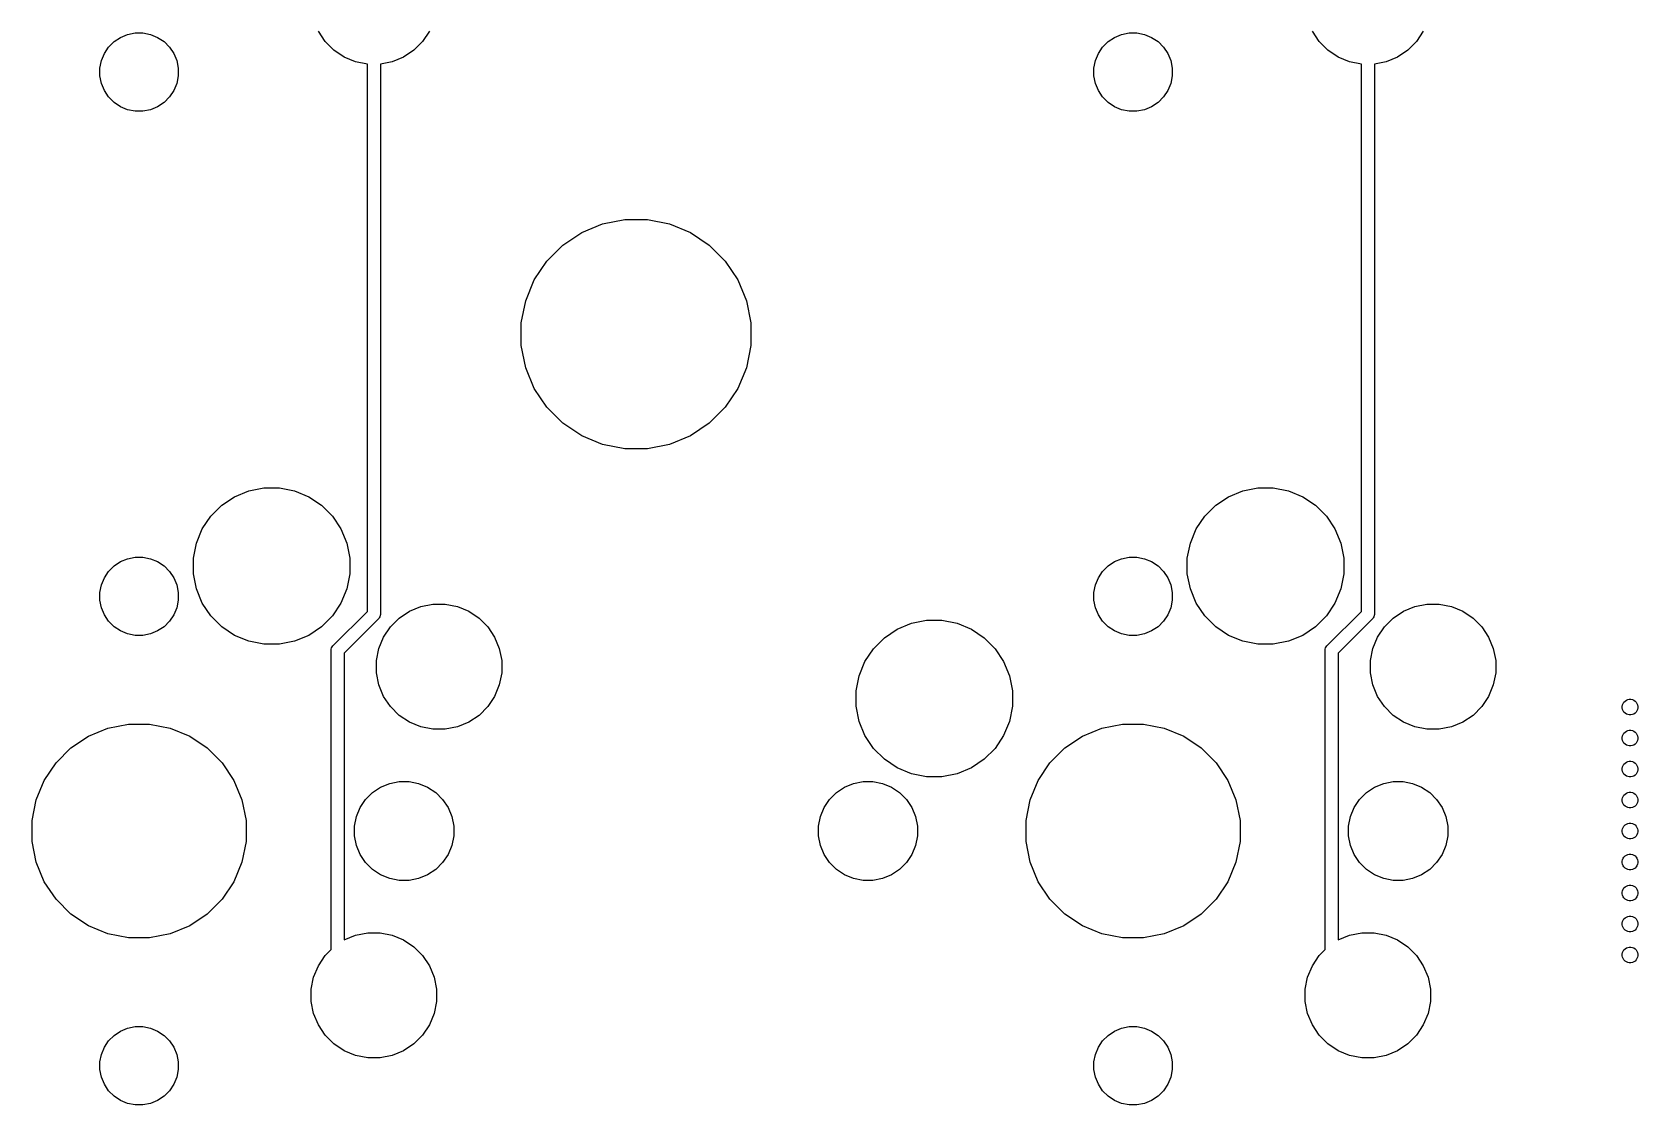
# Model space of a CAD drawing. Extents: x 52 to 337, y -159 to -34.
# Drawn here: x 163.05 to 193.82, y -132.25 to -111.68 of the extents above; entities that cross this region are included whole.
import ezdxf

# ---------------------------------------------------------------- set-up
doc = ezdxf.new("R2010")
doc.units = 0
doc.layers.add('BLACK', color=7, linetype='CONTINUOUS')

msp = doc.modelspace()

# ---------------------------------------------------------------- linework, layer by layer
at = {"layer": 'BLACK', "linetype": 'CONTINUOUS'}
for p, q in [((164.881, -111.729), (165.026, -111.7)), ((165.026, -111.7), (165.174, -111.7)), ((165.174, -111.7), (165.319, -111.729)), ((168.668, -111.865), (168.537, -111.668)), ((170.663, -111.668), (170.532, -111.865)), ((183.931, -111.729), (184.076, -111.7)), ((184.076, -111.7), (184.224, -111.7)), ((184.224, -111.7), (184.369, -111.729)), ((187.718, -111.865), (187.587, -111.668)), ((189.713, -111.668), (189.582, -111.865)), ((164.435, -112.095), (164.517, -111.972)), ((164.517, -111.972), (164.622, -111.867)), ((164.622, -111.867), (164.745, -111.785)), ((164.745, -111.785), (164.881, -111.729)), ((165.319, -111.729), (165.455, -111.785)), ((165.455, -111.785), (165.578, -111.867)), ((165.578, -111.867), (165.683, -111.972)), ((165.683, -111.972), (165.765, -112.095)), ((168.835, -112.032), (168.668, -111.865)), ((170.532, -111.865), (170.365, -112.032)), ((183.485, -112.095), (183.567, -111.972)), ((183.567, -111.972), (183.672, -111.867)), ((183.672, -111.867), (183.795, -111.785)), ((183.795, -111.785), (183.931, -111.729)), ((184.369, -111.729), (184.505, -111.785)), ((184.505, -111.785), (184.628, -111.867)), ((184.628, -111.867), (184.733, -111.972)), ((184.733, -111.972), (184.815, -112.095)), ((187.885, -112.032), (187.718, -111.865)), ((189.582, -111.865), (189.415, -112.032)), ((164.35, -112.376), (164.379, -112.231)), ((164.379, -112.231), (164.435, -112.095)), ((165.765, -112.095), (165.821, -112.231)), ((165.821, -112.231), (165.85, -112.376)), ((169.032, -112.163), (168.835, -112.032)), ((169.25, -112.254), (169.032, -112.163)), ((169.475, -112.299), (169.25, -112.254)), ((169.475, -122.791), (169.475, -112.299)), ((169.95, -112.254), (169.725, -112.299)), ((169.725, -112.299), (169.725, -122.837)), ((170.168, -112.163), (169.95, -112.254)), ((170.365, -112.032), (170.168, -112.163)), ((183.4, -112.376), (183.429, -112.231)), ((183.429, -112.231), (183.485, -112.095)), ((184.815, -112.095), (184.871, -112.231)), ((184.871, -112.231), (184.9, -112.376)), ((188.082, -112.163), (187.885, -112.032)), ((188.3, -112.254), (188.082, -112.163)), ((188.525, -112.299), (188.3, -112.254)), ((188.525, -122.791), (188.525, -112.299)), ((189, -112.254), (188.775, -112.299)), ((188.775, -112.299), (188.775, -122.837)), ((189.218, -112.163), (189, -112.254)), ((189.415, -112.032), (189.218, -112.163)), ((164.35, -112.524), (164.35, -112.376)), ((164.379, -112.669), (164.35, -112.524)), ((165.85, -112.524), (165.821, -112.669)), ((165.85, -112.376), (165.85, -112.524)), ((183.4, -112.524), (183.4, -112.376)), ((183.429, -112.669), (183.4, -112.524)), ((184.9, -112.524), (184.871, -112.669)), ((184.9, -112.376), (184.9, -112.524)), ((164.435, -112.805), (164.379, -112.669)), ((164.517, -112.928), (164.435, -112.805)), ((164.622, -113.033), (164.517, -112.928)), ((165.683, -112.928), (165.578, -113.033)), ((165.765, -112.805), (165.683, -112.928)), ((165.821, -112.669), (165.765, -112.805)), ((183.485, -112.805), (183.429, -112.669)), ((183.567, -112.928), (183.485, -112.805)), ((183.672, -113.033), (183.567, -112.928)), ((184.733, -112.928), (184.628, -113.033)), ((184.815, -112.805), (184.733, -112.928)), ((184.871, -112.669), (184.815, -112.805)), ((164.745, -113.115), (164.622, -113.033)), ((164.881, -113.171), (164.745, -113.115)), ((165.026, -113.2), (164.881, -113.171)), ((165.174, -113.2), (165.026, -113.2)), ((165.319, -113.171), (165.174, -113.2)), ((165.455, -113.115), (165.319, -113.171)), ((165.578, -113.033), (165.455, -113.115)), ((183.795, -113.115), (183.672, -113.033)), ((183.931, -113.171), (183.795, -113.115)), ((184.076, -113.2), (183.931, -113.171)), ((184.224, -113.2), (184.076, -113.2)), ((184.369, -113.171), (184.224, -113.2)), ((184.505, -113.115), (184.369, -113.171)), ((184.628, -113.033), (184.505, -113.115)), ((173.583, -115.525), (173.983, -115.36)), ((173.983, -115.36), (174.408, -115.275)), ((174.408, -115.275), (174.842, -115.275)), ((174.842, -115.275), (175.267, -115.36)), ((175.267, -115.36), (175.667, -115.525)), ((173.223, -115.766), (173.583, -115.525)), ((175.667, -115.525), (176.027, -115.766)), ((172.916, -116.073), (173.223, -115.766)), ((176.027, -115.766), (176.334, -116.073)), ((172.675, -116.433), (172.916, -116.073)), ((176.334, -116.073), (176.575, -116.433)), ((172.51, -116.833), (172.675, -116.433)), ((176.575, -116.433), (176.74, -116.833)), ((172.425, -117.258), (172.51, -116.833)), ((176.74, -116.833), (176.825, -117.258)), ((172.425, -117.692), (172.425, -117.258)), ((176.825, -117.258), (176.825, -117.692)), ((172.51, -118.117), (172.425, -117.692)), ((176.825, -117.692), (176.74, -118.117)), ((172.675, -118.517), (172.51, -118.117)), ((176.74, -118.117), (176.575, -118.517)), ((172.916, -118.877), (172.675, -118.517)), ((176.575, -118.517), (176.334, -118.877)), ((173.223, -119.184), (172.916, -118.877)), ((176.334, -118.877), (176.027, -119.184)), ((173.583, -119.425), (173.223, -119.184)), ((176.027, -119.184), (175.667, -119.425)), ((173.983, -119.59), (173.583, -119.425)), ((174.408, -119.675), (173.983, -119.59)), ((174.842, -119.675), (174.408, -119.675)), ((175.267, -119.59), (174.842, -119.675)), ((175.667, -119.425), (175.267, -119.59)), ((166.684, -120.755), (166.929, -120.591)), ((166.929, -120.591), (167.202, -120.478)), ((167.202, -120.478), (167.492, -120.42)), ((167.492, -120.42), (167.788, -120.42)), ((167.788, -120.42), (168.078, -120.478)), ((168.078, -120.478), (168.351, -120.591)), ((168.351, -120.591), (168.596, -120.755)), ((185.734, -120.755), (185.979, -120.591)), ((185.979, -120.591), (186.252, -120.478)), ((186.252, -120.478), (186.542, -120.42)), ((186.542, -120.42), (186.838, -120.42)), ((186.838, -120.42), (187.128, -120.478)), ((187.128, -120.478), (187.401, -120.591)), ((187.401, -120.591), (187.646, -120.755)), ((166.475, -120.964), (166.684, -120.755)), ((168.596, -120.755), (168.805, -120.964)), ((185.525, -120.964), (185.734, -120.755)), ((187.646, -120.755), (187.855, -120.964)), ((166.198, -121.482), (166.311, -121.209)), ((166.311, -121.209), (166.475, -120.964)), ((168.805, -120.964), (168.969, -121.209)), ((168.969, -121.209), (169.082, -121.482)), ((185.248, -121.482), (185.361, -121.209)), ((185.361, -121.209), (185.525, -120.964)), ((187.855, -120.964), (188.019, -121.209)), ((188.019, -121.209), (188.132, -121.482)), ((166.14, -121.772), (166.198, -121.482)), ((169.082, -121.482), (169.14, -121.772)), ((185.19, -121.772), (185.248, -121.482)), ((188.132, -121.482), (188.19, -121.772)), ((164.622, -121.917), (164.745, -121.835)), ((164.745, -121.835), (164.881, -121.779)), ((164.881, -121.779), (165.026, -121.75)), ((165.026, -121.75), (165.174, -121.75)), ((165.174, -121.75), (165.319, -121.779)), ((165.319, -121.779), (165.455, -121.835)), ((165.455, -121.835), (165.578, -121.917)), ((166.14, -122.068), (166.14, -121.772)), ((169.14, -121.772), (169.14, -122.068)), ((183.672, -121.917), (183.795, -121.835)), ((183.795, -121.835), (183.931, -121.779)), ((183.931, -121.779), (184.076, -121.75)), ((184.076, -121.75), (184.224, -121.75)), ((184.224, -121.75), (184.369, -121.779)), ((184.369, -121.779), (184.505, -121.835)), ((184.505, -121.835), (184.628, -121.917)), ((185.19, -122.068), (185.19, -121.772)), ((188.19, -121.772), (188.19, -122.068)), ((164.379, -122.281), (164.435, -122.145)), ((164.435, -122.145), (164.517, -122.022)), ((164.517, -122.022), (164.622, -121.917)), ((165.578, -121.917), (165.683, -122.022)), ((165.683, -122.022), (165.765, -122.145)), ((165.765, -122.145), (165.821, -122.281)), ((166.198, -122.358), (166.14, -122.068)), ((169.14, -122.068), (169.082, -122.358)), ((183.429, -122.281), (183.485, -122.145)), ((183.485, -122.145), (183.567, -122.022)), ((183.567, -122.022), (183.672, -121.917)), ((184.628, -121.917), (184.733, -122.022)), ((184.733, -122.022), (184.815, -122.145)), ((184.815, -122.145), (184.871, -122.281)), ((185.248, -122.358), (185.19, -122.068)), ((188.19, -122.068), (188.132, -122.358)), ((164.35, -122.426), (164.379, -122.281)), ((164.35, -122.574), (164.35, -122.426)), ((165.821, -122.281), (165.85, -122.426)), ((165.85, -122.426), (165.85, -122.574)), ((166.311, -122.631), (166.198, -122.358)), ((169.082, -122.358), (168.969, -122.631)), ((183.4, -122.426), (183.429, -122.281)), ((183.4, -122.574), (183.4, -122.426)), ((184.871, -122.281), (184.9, -122.426)), ((184.9, -122.426), (184.9, -122.574)), ((185.361, -122.631), (185.248, -122.358)), ((188.132, -122.358), (188.019, -122.631)), ((164.379, -122.719), (164.35, -122.574)), ((164.435, -122.855), (164.379, -122.719)), ((165.821, -122.719), (165.765, -122.855)), ((165.85, -122.574), (165.821, -122.719)), ((166.475, -122.876), (166.311, -122.631)), ((168.969, -122.631), (168.805, -122.876)), ((168.821, -123.445), (169.475, -122.791)), ((170.085, -122.918), (170.282, -122.787)), ((170.282, -122.787), (170.5, -122.696)), ((170.5, -122.696), (170.732, -122.65)), ((170.732, -122.65), (170.968, -122.65)), ((170.968, -122.65), (171.2, -122.696)), ((171.2, -122.696), (171.418, -122.787)), ((171.418, -122.787), (171.615, -122.918)), ((183.429, -122.719), (183.4, -122.574)), ((183.485, -122.855), (183.429, -122.719)), ((184.871, -122.719), (184.815, -122.855)), ((184.9, -122.574), (184.871, -122.719)), ((185.525, -122.876), (185.361, -122.631)), ((188.019, -122.631), (187.855, -122.876)), ((187.871, -123.445), (188.525, -122.791)), ((189.135, -122.918), (189.332, -122.787)), ((189.332, -122.787), (189.55, -122.696)), ((189.55, -122.696), (189.782, -122.65)), ((189.782, -122.65), (190.018, -122.65)), ((190.018, -122.65), (190.25, -122.696)), ((190.25, -122.696), (190.468, -122.787)), ((190.468, -122.787), (190.665, -122.918)), ((164.517, -122.978), (164.435, -122.855)), ((164.622, -123.083), (164.517, -122.978)), ((164.745, -123.165), (164.622, -123.083)), ((165.578, -123.083), (165.455, -123.165)), ((165.683, -122.978), (165.578, -123.083)), ((165.765, -122.855), (165.683, -122.978)), ((166.684, -123.085), (166.475, -122.876)), ((166.929, -123.249), (166.684, -123.085)), ((168.596, -123.085), (168.351, -123.249)), ((168.805, -122.876), (168.596, -123.085)), ((169.684, -122.936), (169.03, -123.59)), ((169.689, -122.932), (169.684, -122.936)), ((169.693, -122.927), (169.689, -122.932)), ((169.704, -122.913), (169.693, -122.927)), ((169.716, -122.891), (169.704, -122.913)), ((169.721, -122.876), (169.716, -122.891)), ((169.723, -122.868), (169.721, -122.876)), ((169.725, -122.849), (169.723, -122.868)), ((169.725, -122.837), (169.726, -122.843)), ((169.726, -122.843), (169.725, -122.849)), ((169.725, -122.849), (169.725, -122.849)), ((169.787, -123.282), (169.918, -123.085)), ((169.918, -123.085), (170.085, -122.918)), ((171.615, -122.918), (171.782, -123.085)), ((171.782, -123.085), (171.913, -123.282)), ((179.629, -123.131), (179.902, -123.018)), ((179.902, -123.018), (180.192, -122.96)), ((180.192, -122.96), (180.488, -122.96)), ((180.488, -122.96), (180.778, -123.018)), ((180.778, -123.018), (181.051, -123.131)), ((183.567, -122.978), (183.485, -122.855)), ((183.672, -123.083), (183.567, -122.978)), ((183.795, -123.165), (183.672, -123.083)), ((184.628, -123.083), (184.505, -123.165)), ((184.733, -122.978), (184.628, -123.083)), ((184.815, -122.855), (184.733, -122.978)), ((185.734, -123.085), (185.525, -122.876)), ((185.979, -123.249), (185.734, -123.085)), ((187.646, -123.085), (187.401, -123.249)), ((187.855, -122.876), (187.646, -123.085)), ((188.734, -122.936), (188.08, -123.59)), ((188.739, -122.932), (188.734, -122.936)), ((188.743, -122.927), (188.739, -122.932)), ((188.754, -122.913), (188.743, -122.927)), ((188.766, -122.891), (188.754, -122.913)), ((188.771, -122.876), (188.766, -122.891)), ((188.773, -122.868), (188.771, -122.876)), ((188.775, -122.849), (188.773, -122.868)), ((188.775, -122.837), (188.776, -122.843)), ((188.776, -122.843), (188.775, -122.849)), ((188.775, -122.849), (188.775, -122.849)), ((188.837, -123.282), (188.968, -123.085)), ((188.968, -123.085), (189.135, -122.918)), ((190.665, -122.918), (190.832, -123.085)), ((190.832, -123.085), (190.963, -123.282)), ((164.881, -123.221), (164.745, -123.165)), ((165.026, -123.25), (164.881, -123.221)), ((165.174, -123.25), (165.026, -123.25)), ((165.319, -123.221), (165.174, -123.25)), ((165.455, -123.165), (165.319, -123.221)), ((167.202, -123.362), (166.929, -123.249)), ((167.492, -123.42), (167.202, -123.362)), ((168.078, -123.362), (167.788, -123.42)), ((168.351, -123.249), (168.078, -123.362)), ((169.696, -123.5), (169.787, -123.282)), ((171.913, -123.282), (172.004, -123.5)), ((179.175, -123.504), (179.384, -123.295)), ((179.384, -123.295), (179.629, -123.131)), ((181.051, -123.131), (181.296, -123.295)), ((181.296, -123.295), (181.505, -123.504)), ((183.931, -123.221), (183.795, -123.165)), ((184.076, -123.25), (183.931, -123.221)), ((184.224, -123.25), (184.076, -123.25)), ((184.369, -123.221), (184.224, -123.25)), ((184.505, -123.165), (184.369, -123.221)), ((186.252, -123.362), (185.979, -123.249)), ((186.542, -123.42), (186.252, -123.362)), ((187.128, -123.362), (186.838, -123.42)), ((187.401, -123.249), (187.128, -123.362)), ((188.746, -123.5), (188.837, -123.282)), ((190.963, -123.282), (191.054, -123.5)), ((167.788, -123.42), (167.492, -123.42)), ((168.779, -123.538), (168.78, -123.532)), ((168.78, -123.544), (168.779, -123.538)), ((168.78, -123.532), (168.782, -123.513)), ((168.78, -123.532), (168.78, -123.532)), ((168.78, -129.273), (168.78, -123.544)), ((168.782, -123.513), (168.789, -123.49)), ((168.789, -123.49), (168.801, -123.468)), ((168.801, -123.468), (168.816, -123.449)), ((168.816, -123.449), (168.821, -123.445)), ((169.03, -123.59), (169.03, -129.088)), ((169.65, -123.732), (169.696, -123.5)), ((172.004, -123.5), (172.05, -123.732)), ((179.011, -123.749), (179.175, -123.504)), ((181.505, -123.504), (181.669, -123.749)), ((186.838, -123.42), (186.542, -123.42)), ((187.829, -123.538), (187.83, -123.532)), ((187.83, -123.544), (187.829, -123.538)), ((187.83, -123.532), (187.832, -123.513)), ((187.83, -123.532), (187.83, -123.532)), ((187.83, -129.273), (187.83, -123.544)), ((187.832, -123.513), (187.839, -123.49)), ((187.839, -123.49), (187.851, -123.468)), ((187.851, -123.468), (187.866, -123.449)), ((187.866, -123.449), (187.871, -123.445)), ((188.08, -123.59), (188.08, -129.088)), ((188.7, -123.732), (188.746, -123.5)), ((191.054, -123.5), (191.1, -123.732)), ((169.65, -123.968), (169.65, -123.732)), ((169.696, -124.2), (169.65, -123.968)), ((172.05, -123.968), (172.004, -124.2)), ((172.05, -123.732), (172.05, -123.968)), ((178.84, -124.312), (178.898, -124.022)), ((178.898, -124.022), (179.011, -123.749)), ((181.669, -123.749), (181.782, -124.022)), ((181.782, -124.022), (181.84, -124.312)), ((188.7, -123.968), (188.7, -123.732)), ((188.746, -124.2), (188.7, -123.968)), ((191.1, -123.968), (191.054, -124.2)), ((191.1, -123.732), (191.1, -123.968)), ((169.787, -124.418), (169.696, -124.2)), ((172.004, -124.2), (171.913, -124.418)), ((178.84, -124.608), (178.84, -124.312)), ((181.84, -124.312), (181.84, -124.608)), ((188.837, -124.418), (188.746, -124.2)), ((191.054, -124.2), (190.963, -124.418)), ((169.918, -124.615), (169.787, -124.418)), ((170.085, -124.782), (169.918, -124.615)), ((171.782, -124.615), (171.615, -124.782)), ((171.913, -124.418), (171.782, -124.615)), ((178.898, -124.898), (178.84, -124.608)), ((181.84, -124.608), (181.782, -124.898)), ((188.968, -124.615), (188.837, -124.418)), ((189.135, -124.782), (188.968, -124.615)), ((190.832, -124.615), (190.665, -124.782)), ((190.963, -124.418), (190.832, -124.615)), ((193.525, -124.61), (193.531, -124.581)), ((193.525, -124.64), (193.525, -124.61)), ((193.531, -124.581), (193.542, -124.554)), ((193.542, -124.554), (193.558, -124.529)), ((193.558, -124.529), (193.579, -124.508)), ((193.579, -124.508), (193.604, -124.492)), ((193.604, -124.492), (193.631, -124.481)), ((193.631, -124.481), (193.66, -124.475)), ((193.66, -124.475), (193.69, -124.475)), ((193.69, -124.475), (193.719, -124.481)), ((193.719, -124.481), (193.746, -124.492)), ((193.746, -124.492), (193.771, -124.508)), ((193.771, -124.508), (193.792, -124.529)), ((193.792, -124.529), (193.808, -124.554)), ((193.808, -124.554), (193.819, -124.581)), ((193.819, -124.581), (193.825, -124.61)), ((193.825, -124.61), (193.825, -124.64)), ((170.282, -124.913), (170.085, -124.782)), ((170.5, -125.004), (170.282, -124.913)), ((171.418, -124.913), (171.2, -125.004)), ((171.615, -124.782), (171.418, -124.913)), ((179.011, -125.171), (178.898, -124.898)), ((181.782, -124.898), (181.669, -125.171)), ((189.332, -124.913), (189.135, -124.782)), ((189.55, -125.004), (189.332, -124.913)), ((190.468, -124.913), (190.25, -125.004)), ((190.665, -124.782), (190.468, -124.913)), ((193.531, -124.669), (193.525, -124.64)), ((193.542, -124.696), (193.531, -124.669)), ((193.558, -124.721), (193.542, -124.696)), ((193.579, -124.742), (193.558, -124.721)), ((193.604, -124.758), (193.579, -124.742)), ((193.631, -124.769), (193.604, -124.758)), ((193.66, -124.775), (193.631, -124.769)), ((193.69, -124.775), (193.66, -124.775)), ((193.719, -124.769), (193.69, -124.775)), ((193.746, -124.758), (193.719, -124.769)), ((193.771, -124.742), (193.746, -124.758)), ((193.792, -124.721), (193.771, -124.742)), ((193.808, -124.696), (193.792, -124.721)), ((193.819, -124.669), (193.808, -124.696)), ((193.825, -124.64), (193.819, -124.669)), ((163.793, -125.408), (164.129, -125.183)), ((164.129, -125.183), (164.502, -125.029)), ((164.502, -125.029), (164.898, -124.95)), ((164.898, -124.95), (165.302, -124.95)), ((165.302, -124.95), (165.698, -125.029)), ((165.698, -125.029), (166.071, -125.183)), ((166.071, -125.183), (166.407, -125.408)), ((170.732, -125.05), (170.5, -125.004)), ((170.968, -125.05), (170.732, -125.05)), ((171.2, -125.004), (170.968, -125.05)), ((179.175, -125.416), (179.011, -125.171)), ((181.669, -125.171), (181.505, -125.416)), ((182.843, -125.408), (183.179, -125.183)), ((183.179, -125.183), (183.552, -125.029)), ((183.552, -125.029), (183.948, -124.95)), ((183.948, -124.95), (184.352, -124.95)), ((184.352, -124.95), (184.748, -125.029)), ((184.748, -125.029), (185.121, -125.183)), ((185.121, -125.183), (185.457, -125.408)), ((189.782, -125.05), (189.55, -125.004)), ((190.018, -125.05), (189.782, -125.05)), ((190.25, -125.004), (190.018, -125.05)), ((193.525, -125.204), (193.531, -125.175)), ((193.525, -125.234), (193.525, -125.204)), ((193.531, -125.263), (193.525, -125.234)), ((193.531, -125.175), (193.542, -125.148)), ((193.542, -125.148), (193.558, -125.123)), ((193.558, -125.123), (193.579, -125.102)), ((193.579, -125.102), (193.604, -125.086)), ((193.604, -125.086), (193.631, -125.075)), ((193.631, -125.075), (193.66, -125.069)), ((193.66, -125.069), (193.69, -125.069)), ((193.69, -125.069), (193.719, -125.075)), ((193.719, -125.075), (193.746, -125.086)), ((193.746, -125.086), (193.771, -125.102)), ((193.771, -125.102), (193.792, -125.123)), ((193.792, -125.123), (193.808, -125.148)), ((193.808, -125.148), (193.819, -125.175)), ((193.819, -125.175), (193.825, -125.204)), ((193.825, -125.234), (193.819, -125.263)), ((193.825, -125.204), (193.825, -125.234)), ((163.508, -125.693), (163.793, -125.408)), ((166.407, -125.408), (166.692, -125.693)), ((179.384, -125.625), (179.175, -125.416)), ((181.505, -125.416), (181.296, -125.625)), ((182.558, -125.693), (182.843, -125.408)), ((185.457, -125.408), (185.742, -125.693)), ((193.542, -125.29), (193.531, -125.263)), ((193.558, -125.314), (193.542, -125.29)), ((193.579, -125.335), (193.558, -125.314)), ((193.604, -125.352), (193.579, -125.335)), ((193.631, -125.363), (193.604, -125.352)), ((193.66, -125.369), (193.631, -125.363)), ((193.69, -125.369), (193.66, -125.369)), ((193.719, -125.363), (193.69, -125.369)), ((193.746, -125.352), (193.719, -125.363)), ((193.771, -125.335), (193.746, -125.352)), ((193.792, -125.314), (193.771, -125.335)), ((193.808, -125.29), (193.792, -125.314)), ((193.819, -125.263), (193.808, -125.29)), ((163.283, -126.029), (163.508, -125.693)), ((166.692, -125.693), (166.917, -126.029)), ((179.629, -125.789), (179.384, -125.625)), ((179.902, -125.902), (179.629, -125.789)), ((181.051, -125.789), (180.778, -125.902)), ((181.296, -125.625), (181.051, -125.789)), ((182.333, -126.029), (182.558, -125.693)), ((185.742, -125.693), (185.967, -126.029)), ((193.525, -125.798), (193.531, -125.769)), ((193.525, -125.827), (193.525, -125.798)), ((193.531, -125.856), (193.525, -125.827)), ((193.531, -125.769), (193.542, -125.741)), ((193.542, -125.884), (193.531, -125.856)), ((193.542, -125.741), (193.558, -125.717)), ((193.558, -125.717), (193.579, -125.696)), ((193.579, -125.696), (193.604, -125.68)), ((193.604, -125.68), (193.631, -125.668)), ((193.631, -125.668), (193.66, -125.662)), ((193.66, -125.662), (193.69, -125.662)), ((193.69, -125.662), (193.719, -125.668)), ((193.719, -125.668), (193.746, -125.68)), ((193.746, -125.68), (193.771, -125.696)), ((193.771, -125.696), (193.792, -125.717)), ((193.792, -125.717), (193.808, -125.741)), ((193.808, -125.741), (193.819, -125.769)), ((193.819, -125.856), (193.808, -125.884)), ((193.819, -125.769), (193.825, -125.798)), ((193.825, -125.827), (193.819, -125.856)), ((193.825, -125.798), (193.825, -125.827)), ((163.129, -126.402), (163.283, -126.029)), ((166.917, -126.029), (167.071, -126.402)), ((169.574, -126.262), (169.73, -126.158)), ((169.73, -126.158), (169.903, -126.087)), ((169.903, -126.087), (170.086, -126.05)), ((170.086, -126.05), (170.274, -126.05)), ((170.274, -126.05), (170.457, -126.087)), ((170.457, -126.087), (170.63, -126.158)), ((170.63, -126.158), (170.786, -126.262)), ((178.464, -126.262), (178.62, -126.158)), ((178.62, -126.158), (178.793, -126.087)), ((178.793, -126.087), (178.976, -126.05)), ((178.976, -126.05), (179.164, -126.05)), ((179.164, -126.05), (179.347, -126.087)), ((179.347, -126.087), (179.52, -126.158)), ((179.52, -126.158), (179.676, -126.262)), ((180.192, -125.96), (179.902, -125.902)), ((180.488, -125.96), (180.192, -125.96)), ((180.778, -125.902), (180.488, -125.96)), ((182.179, -126.402), (182.333, -126.029)), ((185.967, -126.029), (186.121, -126.402)), ((188.624, -126.262), (188.78, -126.158)), ((188.78, -126.158), (188.953, -126.087)), ((188.953, -126.087), (189.136, -126.05)), ((189.136, -126.05), (189.324, -126.05)), ((189.324, -126.05), (189.507, -126.087)), ((189.507, -126.087), (189.68, -126.158)), ((189.68, -126.158), (189.836, -126.262)), ((193.558, -125.908), (193.542, -125.884)), ((193.579, -125.929), (193.558, -125.908)), ((193.604, -125.945), (193.579, -125.929)), ((193.631, -125.957), (193.604, -125.945)), ((193.66, -125.962), (193.631, -125.957)), ((193.69, -125.962), (193.66, -125.962)), ((193.719, -125.957), (193.69, -125.962)), ((193.746, -125.945), (193.719, -125.957)), ((193.771, -125.929), (193.746, -125.945)), ((193.792, -125.908), (193.771, -125.929)), ((193.808, -125.884), (193.792, -125.908)), ((163.05, -126.798), (163.129, -126.402)), ((167.071, -126.402), (167.15, -126.798)), ((169.338, -126.55), (169.442, -126.394)), ((169.442, -126.394), (169.574, -126.262)), ((170.786, -126.262), (170.918, -126.394)), ((170.918, -126.394), (171.022, -126.55)), ((178.228, -126.55), (178.332, -126.394)), ((178.332, -126.394), (178.464, -126.262)), ((179.676, -126.262), (179.808, -126.394)), ((179.808, -126.394), (179.912, -126.55)), ((182.1, -126.798), (182.179, -126.402)), ((186.121, -126.402), (186.2, -126.798)), ((188.388, -126.55), (188.492, -126.394)), ((188.492, -126.394), (188.624, -126.262)), ((189.836, -126.262), (189.968, -126.394)), ((189.968, -126.394), (190.072, -126.55)), ((193.525, -126.391), (193.531, -126.362)), ((193.525, -126.421), (193.525, -126.391)), ((193.531, -126.45), (193.525, -126.421)), ((193.531, -126.362), (193.542, -126.335)), ((193.542, -126.477), (193.531, -126.45)), ((193.542, -126.335), (193.558, -126.311)), ((193.558, -126.502), (193.542, -126.477)), ((193.558, -126.311), (193.579, -126.29)), ((193.579, -126.29), (193.604, -126.273)), ((193.604, -126.273), (193.631, -126.262)), ((193.631, -126.262), (193.66, -126.256)), ((193.66, -126.256), (193.69, -126.256)), ((193.69, -126.256), (193.719, -126.262)), ((193.719, -126.262), (193.746, -126.273)), ((193.746, -126.273), (193.771, -126.29)), ((193.771, -126.29), (193.792, -126.311)), ((193.792, -126.311), (193.808, -126.335)), ((193.808, -126.477), (193.792, -126.502)), ((193.808, -126.335), (193.819, -126.362)), ((193.819, -126.45), (193.808, -126.477)), ((193.819, -126.362), (193.825, -126.391)), ((193.825, -126.421), (193.819, -126.45)), ((193.825, -126.391), (193.825, -126.421)), ((169.23, -126.906), (169.267, -126.723)), ((169.267, -126.723), (169.338, -126.55)), ((171.022, -126.55), (171.093, -126.723)), ((171.093, -126.723), (171.13, -126.906)), ((178.12, -126.906), (178.157, -126.723)), ((178.157, -126.723), (178.228, -126.55)), ((179.912, -126.55), (179.983, -126.723)), ((179.983, -126.723), (180.02, -126.906)), ((188.28, -126.906), (188.317, -126.723)), ((188.317, -126.723), (188.388, -126.55)), ((190.072, -126.55), (190.143, -126.723)), ((190.143, -126.723), (190.18, -126.906)), ((193.579, -126.523), (193.558, -126.502)), ((193.604, -126.539), (193.579, -126.523)), ((193.631, -126.55), (193.604, -126.539)), ((193.66, -126.556), (193.631, -126.55)), ((193.69, -126.556), (193.66, -126.556)), ((193.719, -126.55), (193.69, -126.556)), ((193.746, -126.539), (193.719, -126.55)), ((193.771, -126.523), (193.746, -126.539)), ((193.792, -126.502), (193.771, -126.523)), ((163.05, -127.202), (163.05, -126.798)), ((167.15, -126.798), (167.15, -127.202)), ((169.23, -127.094), (169.23, -126.906)), ((169.267, -127.277), (169.23, -127.094)), ((171.13, -127.094), (171.093, -127.277)), ((171.13, -126.906), (171.13, -127.094)), ((178.12, -127.094), (178.12, -126.906)), ((178.157, -127.277), (178.12, -127.094)), ((180.02, -127.094), (179.983, -127.277)), ((180.02, -126.906), (180.02, -127.094)), ((182.1, -127.202), (182.1, -126.798)), ((186.2, -126.798), (186.2, -127.202)), ((188.28, -127.094), (188.28, -126.906)), ((188.317, -127.277), (188.28, -127.094)), ((190.18, -127.094), (190.143, -127.277)), ((190.18, -126.906), (190.18, -127.094)), ((193.525, -126.985), (193.531, -126.956)), ((193.525, -127.015), (193.525, -126.985)), ((193.531, -127.044), (193.525, -127.015)), ((193.531, -126.956), (193.542, -126.929)), ((193.542, -127.071), (193.531, -127.044)), ((193.542, -126.929), (193.558, -126.904)), ((193.558, -127.096), (193.542, -127.071)), ((193.558, -126.904), (193.579, -126.883)), ((193.579, -127.117), (193.558, -127.096)), ((193.579, -126.883), (193.604, -126.867)), ((193.604, -126.867), (193.631, -126.856)), ((193.631, -126.856), (193.66, -126.85)), ((193.66, -126.85), (193.69, -126.85)), ((193.69, -126.85), (193.719, -126.856)), ((193.719, -126.856), (193.746, -126.867)), ((193.746, -126.867), (193.771, -126.883)), ((193.771, -126.883), (193.792, -126.904)), ((193.792, -127.096), (193.771, -127.117)), ((193.792, -126.904), (193.808, -126.929)), ((193.808, -127.071), (193.792, -127.096)), ((193.808, -126.929), (193.819, -126.956)), ((193.819, -127.044), (193.808, -127.071)), ((193.819, -126.956), (193.825, -126.985)), ((193.825, -127.015), (193.819, -127.044)), ((193.825, -126.985), (193.825, -127.015)), ((163.129, -127.598), (163.05, -127.202)), ((167.15, -127.202), (167.071, -127.598)), ((169.338, -127.45), (169.267, -127.277)), ((171.093, -127.277), (171.022, -127.45)), ((178.228, -127.45), (178.157, -127.277)), ((179.983, -127.277), (179.912, -127.45)), ((182.179, -127.598), (182.1, -127.202)), ((186.2, -127.202), (186.121, -127.598)), ((188.388, -127.45), (188.317, -127.277)), ((190.143, -127.277), (190.072, -127.45)), ((193.604, -127.133), (193.579, -127.117)), ((193.631, -127.144), (193.604, -127.133)), ((193.66, -127.15), (193.631, -127.144)), ((193.69, -127.15), (193.66, -127.15)), ((193.719, -127.144), (193.69, -127.15)), ((193.746, -127.133), (193.719, -127.144)), ((193.771, -127.117), (193.746, -127.133)), ((163.283, -127.971), (163.129, -127.598)), ((167.071, -127.598), (166.917, -127.971)), ((169.442, -127.606), (169.338, -127.45)), ((169.574, -127.738), (169.442, -127.606)), ((170.918, -127.606), (170.786, -127.738)), ((171.022, -127.45), (170.918, -127.606)), ((178.332, -127.606), (178.228, -127.45)), ((178.464, -127.738), (178.332, -127.606)), ((179.808, -127.606), (179.676, -127.738)), ((179.912, -127.45), (179.808, -127.606)), ((182.333, -127.971), (182.179, -127.598)), ((186.121, -127.598), (185.967, -127.971)), ((188.492, -127.606), (188.388, -127.45)), ((188.624, -127.738), (188.492, -127.606)), ((189.968, -127.606), (189.836, -127.738)), ((190.072, -127.45), (189.968, -127.606)), ((193.525, -127.579), (193.531, -127.55)), ((193.525, -127.609), (193.525, -127.579)), ((193.531, -127.638), (193.525, -127.609)), ((193.531, -127.55), (193.542, -127.523)), ((193.542, -127.665), (193.531, -127.638)), ((193.542, -127.523), (193.558, -127.498)), ((193.558, -127.689), (193.542, -127.665)), ((193.558, -127.498), (193.579, -127.477)), ((193.579, -127.71), (193.558, -127.689)), ((193.579, -127.477), (193.604, -127.461)), ((193.604, -127.727), (193.579, -127.71)), ((193.604, -127.461), (193.631, -127.45)), ((193.631, -127.45), (193.66, -127.444)), ((193.66, -127.444), (193.69, -127.444)), ((193.69, -127.444), (193.719, -127.45)), ((193.719, -127.45), (193.746, -127.461)), ((193.746, -127.461), (193.771, -127.477)), ((193.771, -127.71), (193.746, -127.727)), ((193.771, -127.477), (193.792, -127.498)), ((193.792, -127.689), (193.771, -127.71)), ((193.792, -127.498), (193.808, -127.523)), ((193.808, -127.665), (193.792, -127.689)), ((193.808, -127.523), (193.819, -127.55)), ((193.819, -127.638), (193.808, -127.665)), ((193.819, -127.55), (193.825, -127.579)), ((193.825, -127.609), (193.819, -127.638)), ((193.825, -127.579), (193.825, -127.609)), ((163.508, -128.307), (163.283, -127.971)), ((166.917, -127.971), (166.692, -128.307)), ((169.73, -127.842), (169.574, -127.738)), ((169.903, -127.913), (169.73, -127.842)), ((170.086, -127.95), (169.903, -127.913)), ((170.274, -127.95), (170.086, -127.95)), ((170.457, -127.913), (170.274, -127.95)), ((170.63, -127.842), (170.457, -127.913)), ((170.786, -127.738), (170.63, -127.842)), ((178.62, -127.842), (178.464, -127.738)), ((178.793, -127.913), (178.62, -127.842)), ((178.976, -127.95), (178.793, -127.913)), ((179.164, -127.95), (178.976, -127.95)), ((179.347, -127.913), (179.164, -127.95)), ((179.52, -127.842), (179.347, -127.913)), ((179.676, -127.738), (179.52, -127.842)), ((182.558, -128.307), (182.333, -127.971)), ((185.967, -127.971), (185.742, -128.307)), ((188.78, -127.842), (188.624, -127.738)), ((188.953, -127.913), (188.78, -127.842)), ((189.136, -127.95), (188.953, -127.913)), ((189.324, -127.95), (189.136, -127.95)), ((189.507, -127.913), (189.324, -127.95)), ((189.68, -127.842), (189.507, -127.913)), ((189.836, -127.738), (189.68, -127.842)), ((193.631, -127.738), (193.604, -127.727)), ((193.66, -127.744), (193.631, -127.738)), ((193.69, -127.744), (193.66, -127.744)), ((193.719, -127.738), (193.69, -127.744)), ((193.746, -127.727), (193.719, -127.738)), ((163.793, -128.592), (163.508, -128.307)), ((166.692, -128.307), (166.407, -128.592)), ((182.843, -128.592), (182.558, -128.307)), ((185.742, -128.307), (185.457, -128.592)), ((193.525, -128.173), (193.531, -128.144)), ((193.525, -128.202), (193.525, -128.173)), ((193.531, -128.231), (193.525, -128.202)), ((193.531, -128.144), (193.542, -128.116)), ((193.542, -128.259), (193.531, -128.231)), ((193.542, -128.116), (193.558, -128.092)), ((193.558, -128.283), (193.542, -128.259)), ((193.558, -128.092), (193.579, -128.071)), ((193.579, -128.304), (193.558, -128.283)), ((193.579, -128.071), (193.604, -128.055)), ((193.604, -128.32), (193.579, -128.304)), ((193.604, -128.055), (193.631, -128.043)), ((193.631, -128.332), (193.604, -128.32)), ((193.631, -128.043), (193.66, -128.037)), ((193.66, -128.037), (193.69, -128.037)), ((193.69, -128.037), (193.719, -128.043)), ((193.719, -128.043), (193.746, -128.055)), ((193.746, -128.32), (193.719, -128.332)), ((193.746, -128.055), (193.771, -128.071)), ((193.771, -128.304), (193.746, -128.32)), ((193.771, -128.071), (193.792, -128.092)), ((193.792, -128.283), (193.771, -128.304)), ((193.792, -128.092), (193.808, -128.116)), ((193.808, -128.259), (193.792, -128.283)), ((193.808, -128.116), (193.819, -128.144)), ((193.819, -128.231), (193.808, -128.259)), ((193.819, -128.144), (193.825, -128.173)), ((193.825, -128.202), (193.819, -128.231)), ((193.825, -128.173), (193.825, -128.202)), ((164.129, -128.817), (163.793, -128.592)), ((166.407, -128.592), (166.071, -128.817)), ((183.179, -128.817), (182.843, -128.592)), ((185.457, -128.592), (185.121, -128.817)), ((193.604, -128.648), (193.631, -128.637)), ((193.66, -128.338), (193.631, -128.332)), ((193.631, -128.637), (193.66, -128.631)), ((193.69, -128.338), (193.66, -128.338)), ((193.66, -128.631), (193.69, -128.631)), ((193.719, -128.332), (193.69, -128.338)), ((193.69, -128.631), (193.719, -128.637)), ((193.719, -128.637), (193.746, -128.648)), ((164.502, -128.971), (164.129, -128.817)), ((166.071, -128.817), (165.698, -128.971)), ((183.552, -128.971), (183.179, -128.817)), ((185.121, -128.817), (184.748, -128.971)), ((193.525, -128.766), (193.531, -128.737)), ((193.525, -128.796), (193.525, -128.766)), ((193.531, -128.825), (193.525, -128.796)), ((193.531, -128.737), (193.542, -128.71)), ((193.542, -128.852), (193.531, -128.825)), ((193.542, -128.71), (193.558, -128.686)), ((193.558, -128.877), (193.542, -128.852)), ((193.558, -128.686), (193.579, -128.665)), ((193.579, -128.898), (193.558, -128.877)), ((193.579, -128.665), (193.604, -128.648)), ((193.604, -128.914), (193.579, -128.898)), ((193.631, -128.925), (193.604, -128.914)), ((193.66, -128.931), (193.631, -128.925)), ((193.69, -128.931), (193.66, -128.931)), ((193.719, -128.925), (193.69, -128.931)), ((193.746, -128.914), (193.719, -128.925)), ((193.746, -128.648), (193.771, -128.665)), ((193.771, -128.898), (193.746, -128.914)), ((193.771, -128.665), (193.792, -128.686)), ((193.792, -128.877), (193.771, -128.898)), ((193.792, -128.686), (193.808, -128.71)), ((193.808, -128.852), (193.792, -128.877)), ((193.808, -128.71), (193.819, -128.737)), ((193.819, -128.825), (193.808, -128.852)), ((193.819, -128.737), (193.825, -128.766)), ((193.825, -128.796), (193.819, -128.825)), ((193.825, -128.766), (193.825, -128.796)), ((164.898, -129.05), (164.502, -128.971)), ((165.302, -129.05), (164.898, -129.05)), ((165.698, -128.971), (165.302, -129.05)), ((169.03, -129.088), (169.032, -129.087)), ((169.032, -129.087), (169.25, -128.996)), ((169.25, -128.996), (169.482, -128.95)), ((169.482, -128.95), (169.718, -128.95)), ((169.718, -128.95), (169.95, -128.996)), ((169.95, -128.996), (170.168, -129.087)), ((170.168, -129.087), (170.365, -129.218)), ((170.365, -129.218), (170.532, -129.385)), ((183.948, -129.05), (183.552, -128.971)), ((184.352, -129.05), (183.948, -129.05)), ((184.748, -128.971), (184.352, -129.05)), ((188.08, -129.088), (188.082, -129.087)), ((188.082, -129.087), (188.3, -128.996)), ((188.3, -128.996), (188.532, -128.95)), ((188.532, -128.95), (188.768, -128.95)), ((188.768, -128.95), (189, -128.996)), ((189, -128.996), (189.218, -129.087)), ((189.218, -129.087), (189.415, -129.218)), ((189.415, -129.218), (189.582, -129.385)), ((193.579, -129.258), (193.604, -129.242)), ((193.604, -129.242), (193.631, -129.231)), ((193.631, -129.231), (193.66, -129.225)), ((193.66, -129.225), (193.69, -129.225)), ((193.69, -129.225), (193.719, -129.231)), ((193.719, -129.231), (193.746, -129.242)), ((193.746, -129.242), (193.771, -129.258)), ((168.537, -129.582), (168.668, -129.385)), ((168.668, -129.385), (168.78, -129.273)), ((170.532, -129.385), (170.663, -129.582)), ((187.587, -129.582), (187.718, -129.385)), ((187.718, -129.385), (187.83, -129.273)), ((189.582, -129.385), (189.713, -129.582)), ((193.525, -129.36), (193.531, -129.331)), ((193.525, -129.39), (193.525, -129.36)), ((193.531, -129.419), (193.525, -129.39)), ((193.531, -129.331), (193.542, -129.304)), ((193.542, -129.446), (193.531, -129.419)), ((193.542, -129.304), (193.558, -129.279)), ((193.558, -129.471), (193.542, -129.446)), ((193.558, -129.279), (193.579, -129.258)), ((193.579, -129.492), (193.558, -129.471)), ((193.604, -129.508), (193.579, -129.492)), ((193.631, -129.519), (193.604, -129.508)), ((193.66, -129.525), (193.631, -129.519)), ((193.69, -129.525), (193.66, -129.525)), ((193.719, -129.519), (193.69, -129.525)), ((193.746, -129.508), (193.719, -129.519)), ((193.771, -129.492), (193.746, -129.508)), ((193.771, -129.258), (193.792, -129.279)), ((193.792, -129.471), (193.771, -129.492)), ((193.792, -129.279), (193.808, -129.304)), ((193.808, -129.446), (193.792, -129.471)), ((193.808, -129.304), (193.819, -129.331)), ((193.819, -129.419), (193.808, -129.446)), ((193.819, -129.331), (193.825, -129.36)), ((193.825, -129.39), (193.819, -129.419)), ((193.825, -129.36), (193.825, -129.39)), ((168.4, -130.032), (168.446, -129.8)), ((168.446, -129.8), (168.537, -129.582)), ((170.663, -129.582), (170.754, -129.8)), ((170.754, -129.8), (170.8, -130.032)), ((187.45, -130.032), (187.496, -129.8)), ((187.496, -129.8), (187.587, -129.582)), ((189.713, -129.582), (189.804, -129.8)), ((189.804, -129.8), (189.85, -130.032)), ((168.4, -130.268), (168.4, -130.032)), ((170.8, -130.032), (170.8, -130.268)), ((187.45, -130.268), (187.45, -130.032)), ((189.85, -130.032), (189.85, -130.268)), ((168.446, -130.5), (168.4, -130.268)), ((170.8, -130.268), (170.754, -130.5)), ((187.496, -130.5), (187.45, -130.268)), ((189.85, -130.268), (189.804, -130.5)), ((164.745, -130.835), (164.881, -130.779)), ((164.881, -130.779), (165.026, -130.75)), ((165.026, -130.75), (165.174, -130.75)), ((165.174, -130.75), (165.319, -130.779)), ((165.319, -130.779), (165.455, -130.835)), ((168.537, -130.718), (168.446, -130.5)), ((168.668, -130.915), (168.537, -130.718)), ((170.663, -130.718), (170.532, -130.915)), ((170.754, -130.5), (170.663, -130.718)), ((183.795, -130.835), (183.931, -130.779)), ((183.931, -130.779), (184.076, -130.75)), ((184.076, -130.75), (184.224, -130.75)), ((184.224, -130.75), (184.369, -130.779)), ((184.369, -130.779), (184.505, -130.835)), ((187.587, -130.718), (187.496, -130.5)), ((187.718, -130.915), (187.587, -130.718)), ((189.713, -130.718), (189.582, -130.915)), ((189.804, -130.5), (189.713, -130.718)), ((164.435, -131.145), (164.517, -131.022)), ((164.517, -131.022), (164.622, -130.917)), ((164.622, -130.917), (164.745, -130.835)), ((165.455, -130.835), (165.578, -130.917)), ((165.578, -130.917), (165.683, -131.022)), ((165.683, -131.022), (165.765, -131.145)), ((168.835, -131.082), (168.668, -130.915)), ((169.032, -131.213), (168.835, -131.082)), ((170.365, -131.082), (170.168, -131.213)), ((170.532, -130.915), (170.365, -131.082)), ((183.485, -131.145), (183.567, -131.022)), ((183.567, -131.022), (183.672, -130.917)), ((183.672, -130.917), (183.795, -130.835)), ((184.505, -130.835), (184.628, -130.917)), ((184.628, -130.917), (184.733, -131.022)), ((184.733, -131.022), (184.815, -131.145)), ((187.885, -131.082), (187.718, -130.915)), ((188.082, -131.213), (187.885, -131.082)), ((189.415, -131.082), (189.218, -131.213)), ((189.582, -130.915), (189.415, -131.082)), ((164.35, -131.426), (164.379, -131.281)), ((164.379, -131.281), (164.435, -131.145)), ((165.765, -131.145), (165.821, -131.281)), ((165.821, -131.281), (165.85, -131.426)), ((169.25, -131.304), (169.032, -131.213)), ((169.482, -131.35), (169.25, -131.304)), ((169.718, -131.35), (169.482, -131.35)), ((169.95, -131.304), (169.718, -131.35)), ((170.168, -131.213), (169.95, -131.304)), ((183.4, -131.426), (183.429, -131.281)), ((183.429, -131.281), (183.485, -131.145)), ((184.815, -131.145), (184.871, -131.281)), ((184.871, -131.281), (184.9, -131.426)), ((188.3, -131.304), (188.082, -131.213)), ((188.532, -131.35), (188.3, -131.304)), ((188.768, -131.35), (188.532, -131.35)), ((189, -131.304), (188.768, -131.35)), ((189.218, -131.213), (189, -131.304)), ((164.35, -131.574), (164.35, -131.426)), ((164.379, -131.719), (164.35, -131.574)), ((165.85, -131.574), (165.821, -131.719)), ((165.85, -131.426), (165.85, -131.574)), ((183.4, -131.574), (183.4, -131.426)), ((183.429, -131.719), (183.4, -131.574)), ((184.9, -131.574), (184.871, -131.719)), ((184.9, -131.426), (184.9, -131.574)), ((164.435, -131.855), (164.379, -131.719)), ((164.517, -131.978), (164.435, -131.855)), ((164.622, -132.083), (164.517, -131.978)), ((165.683, -131.978), (165.578, -132.083)), ((165.765, -131.855), (165.683, -131.978)), ((165.821, -131.719), (165.765, -131.855)), ((183.485, -131.855), (183.429, -131.719)), ((183.567, -131.978), (183.485, -131.855)), ((183.672, -132.083), (183.567, -131.978)), ((184.733, -131.978), (184.628, -132.083)), ((184.815, -131.855), (184.733, -131.978)), ((184.871, -131.719), (184.815, -131.855)), ((164.745, -132.165), (164.622, -132.083)), ((164.881, -132.221), (164.745, -132.165)), ((165.026, -132.25), (164.881, -132.221)), ((165.174, -132.25), (165.026, -132.25)), ((165.319, -132.221), (165.174, -132.25)), ((165.455, -132.165), (165.319, -132.221)), ((165.578, -132.083), (165.455, -132.165)), ((183.795, -132.165), (183.672, -132.083)), ((183.931, -132.221), (183.795, -132.165)), ((184.076, -132.25), (183.931, -132.221)), ((184.224, -132.25), (184.076, -132.25)), ((184.369, -132.221), (184.224, -132.25)), ((184.505, -132.165), (184.369, -132.221)), ((184.628, -132.083), (184.505, -132.165))]:
    msp.add_line(p, q, dxfattribs=at)

doc.saveas('drawing.dxf')
